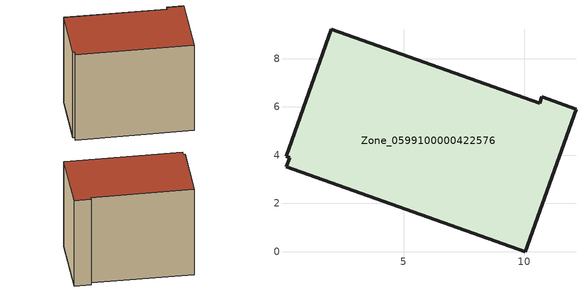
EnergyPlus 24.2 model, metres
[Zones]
Zone_0599100000422576
 floor ground (C_G): 0.13,3.52 0.28,3.9 0.14,3.96 2,9.21 10.64,6.14 10.74,6.41 12.15,5.91 10.06,0 z0.52
 wall outside (C_F): 12.15,5.91 10.74,6.41 10.64,6.14 2,9.21 0.14,3.96 0.28,3.9 0.13,3.52 10.06,0 12.15,5.91 z0.52:9.5
 roof outside (C_R): 0.28,3.9 0.13,3.52 10.06,0 12.15,5.91 10.74,6.41 10.64,6.14 2,9.21 0.14,3.96 z9.5
[BUILDING]
Pand.0599100000422576: North Axis=0; Terrain=City; Loads Convergence Tolerance Value=0.04; Temperature Convergence Tolerance Value=0.4; Solar Distribution=FullExterior; Maximum Number of Warmup Days=25; Minimum Number of Warmup Days=1
[Site:Location]
Rotterdam.The.Hague.AP_ZH_NLD Design_Conditions: Latitude=51.96; Longitude=4.45; Time Zone=1; Elevation=-4.5
[SITE:GROUNDTEMPERATURE:BUILDINGSURFACE]
18, 18, 18, 18, 18, 18, 18, 18, 18, 18, 18, 18
[MATERIAL] Thermal Absorptance=0.9; Solar Absorptance=0.7; Visible Absorptance=0.7
Name | Roughness | Thickness | Conductivity | Density | Specific Heat
G.TI.1992-2005 | MediumSmooth | 0.15 | 0.06 | 540 | 1210
F.TI.1992-2005 | Rough | 0.3 | 0.12 | 1920 | 840
R.TI.1992-2005 | MediumRough | 0.2 | 0.08 | 1500 | 1000
[CONSTRUCTION]
C_G: G.TI.1992-2005
C_F: F.TI.1992-2005
C_R: R.TI.1992-2005
[ZONE]
Zone_0599100000422576: Type=1; Multiplier=1; Ceiling Height=Autocalculate; Volume=Autocalculate; Floor Area=autocalculate; Part of Total Floor Area=Yes
[ZONEINFILTRATION:DESIGNFLOWRATE]
Infil_Zone_0599100000422576: Zone or ZoneList or Space or SpaceList=Zone_0599100000422576; Schedule=AlwaysOn; Design Flow Rate Calculation Method=Flow/Area; Flow Rate per Floor Area=0.0015; Constant Term Coefficient=1; Temperature Term Coefficient=0; Velocity Term Coefficient=0; Velocity Squared Term Coefficient=0
[HVACTEMPLATE:ZONE:IDEALLOADSAIRSYSTEM]
Zone_0599100000422576: Maximum Heating Supply Air Temperature=50; Minimum Cooling Supply Air Temperature=13; Maximum Heating Supply Air Humidity Ratio=0.0156; Minimum Cooling Supply Air Humidity Ratio=0.0077; Heating Limit=NoLimit; Cooling Limit=NoLimit; Dehumidification Control Type=ConstantSensibleHeatRatio; Cooling Sensible Heat Ratio=0.7; Dehumidification Setpoint=60; Humidification Control Type=None; Humidification Setpoint=30; Outdoor Air Method=None; Outdoor Air Flow Rate per Person=0.00944; Outdoor Air Flow Rate per Zone Floor Area=0; Outdoor Air Flow Rate per Zone=0; Demand Controlled Ventilation Type=None; Outdoor Air Economizer Type=NoEconomizer; Heat Recovery Type=None; Sensible Heat Recovery Effectiveness=0.7; Latent Heat Recovery Effectiveness=0.65
[ZONECONTROL:THERMOSTAT]
ThermostatControl_Zone_0599100000422576: Zone or ZoneList=Zone_0599100000422576; Control Type Schedule=DualSetpointControlType; Control 1=Thermostat_Zone_0599100000422576; Temperature Difference Between Cutout And Setpoint=0
[THERMOSTATSETPOINT:DUALSETPOINT]
Thermostat_Zone_0599100000422576: Heating Setpoint Temperature Schedule=HeatingSetpoint_Zone_0599100000422576; Cooling Setpoint Temperature Schedule=CoolingSetpoint_Zone_0599100000422576
[SCHEDULE:COMPACT]
HeatingSetpoint_Zone_0599100000422576: Through: 12/31, For: AllDays, Until: 24:00, 21
CoolingSetpoint_Zone_0599100000422576: Through: 12/31, For: AllDays, Until: 24:00, 24
DualSetpointControlType: Through: 12/31, For: AllDays, Until: 24:00, 4
AlwaysOn: Through: 12/31, For: AllDays, Until: 24:00, 1
